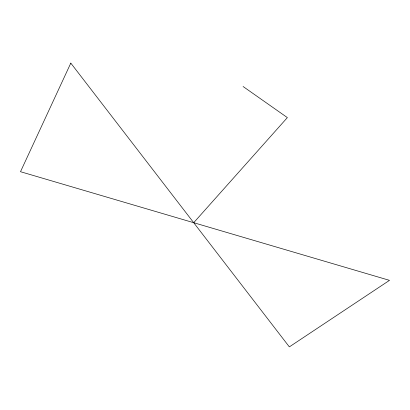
<?xml version="1.0" encoding="UTF-8"?>
<svg xmlns="http://www.w3.org/2000/svg" width="410" height="410" viewBox="0 0 410 410"><rect width="100%" height="100%" fill="white"/><g stroke="black" fill="none" stroke-linecap="round" stroke-linejoin="round"><path stroke-width="0.61" d="M193.71 222.702L287.364 117.603L243.099 86.515M70.802 63.114L20.5 171.703L389.5 280.353L289.347 346.886L70.802 63.114"/></g></svg>
